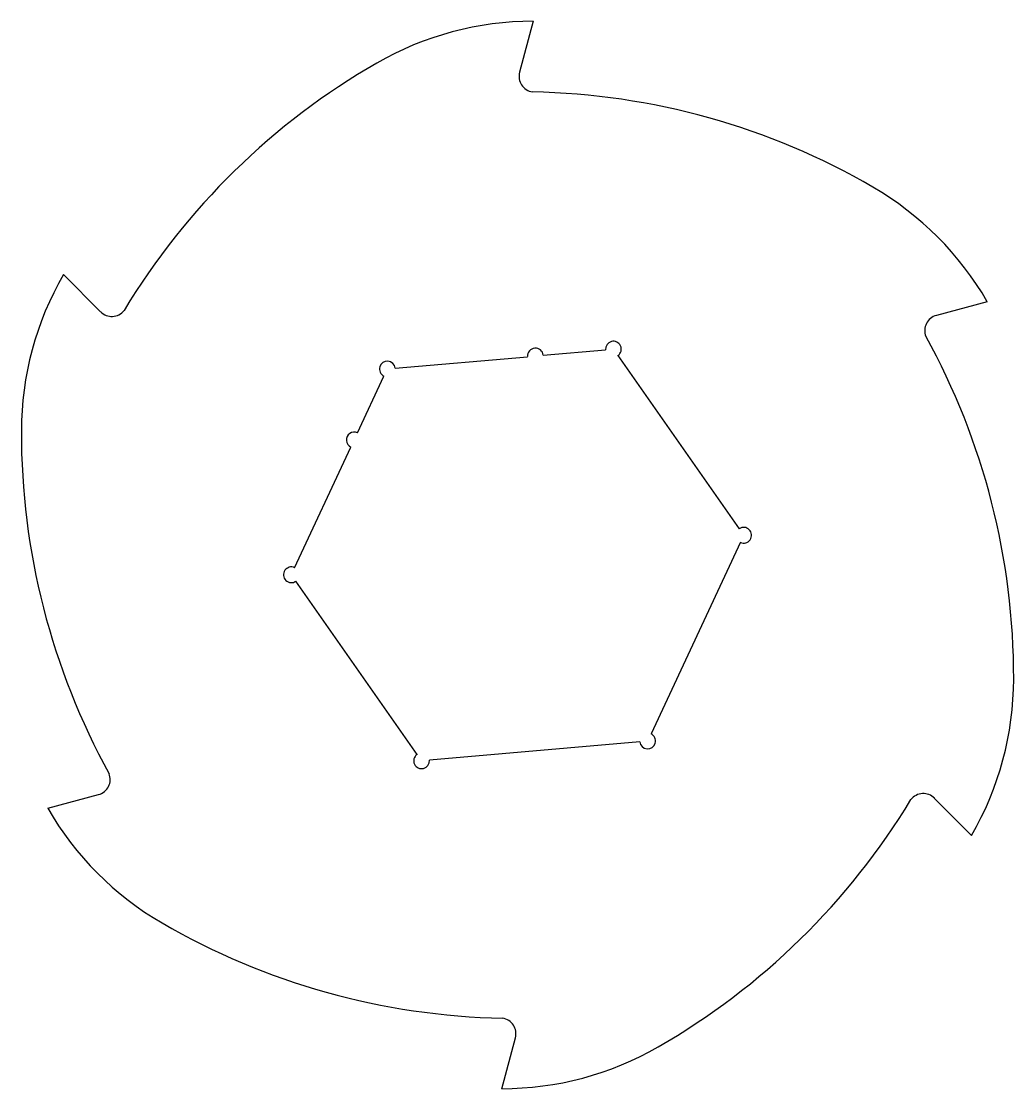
# Model space of a CAD drawing. Extents: x 282 to 409, y 284 to 420.
import ezdxf

# ---------------------------------------------------------------- set-up
doc = ezdxf.new("R2010")
doc.units = 0
doc.linetypes.add('SLD-CONTINUA', pattern=[0])
doc.layers.get('0').update_dxf_attribs({"linetype": 'CONTINUOUS'})

msp = doc.modelspace()

# ---------------------------------------------------------------- linework, layer by layer
at = {"color": 7, "linetype": 'SLD-CONTINUA'}
for p, q in [((347.36, 419.62), (345.63, 413.13)), ((287.51, 387.37), (292.25, 382.62)), ((405.22, 383.9), (398.74, 382.17)), ((329.77, 375.44), (346.65, 376.91)), ((348.65, 377.09), (356.59, 377.78)), ((358.16, 377.05), (373.6, 354.99)), ((324.98, 367.21), (328.35, 374.44)), ((316.97, 350.04), (324.13, 365.4)), ((373.76, 353.27), (362.38, 328.87)), ((332.57, 326.26), (317.12, 348.31)), ((360.96, 327.87), (334.14, 325.53)), ((285.51, 319.4), (291.99, 321.14)), ((403.22, 315.94), (398.47, 320.69)), ((343.36, 283.69), (345.1, 290.18))]:
    msp.add_line(p, q, dxfattribs=at)
for centre, radius, start, end in [((347.36, 379.62), 40, 90, 119.8795), ((372.27, 336.26), 90, 119.8795, 148.8717), ((347.56, 412.61), 2, 165, 261.4378), ((345.49, 320.65), 90, 59.8795, 88.8717), ((370.58, 363.9), 40, 30, 59.8795), ((322.15, 367.37), 40, 150, 179.8795), ((293.67, 384.03), 2, 225, 321.4378), ((399.25, 380.23), 2, 105, 201.4378), ((318.58, 336.05), 90, 359.8795, 28.8717), ((347.65, 377), 1, 5, 185), ((357.59, 377.87), 1, 305, 185), ((328.77, 375.35), 1, 5, 245), ((372.15, 367.26), 90, 179.8795, 208.8717), ((324.56, 366.31), 1, 65, 245), ((374.18, 354.17), 1, 245, 125), ((316.55, 349.13), 1, 65, 305), ((368.58, 335.94), 40, 330, 359.8795), ((361.95, 327.96), 1, 185, 65), ((333.14, 325.44), 1, 125, 5), ((291.47, 323.07), 2, 285, 21.4378), ((397.06, 319.27), 2, 45, 141.4378), ((318.45, 367.05), 90, 299.8795, 328.8717), ((320.15, 339.4), 40, 210, 239.8795), ((345.24, 382.65), 90, 239.8795, 268.8717), ((343.17, 290.69), 2, 345, 81.4378), ((343.36, 323.69), 40, 270, 299.8795)]:
    msp.add_arc(centre, radius, start, end, dxfattribs=at)

doc.saveas('drawing.dxf')
